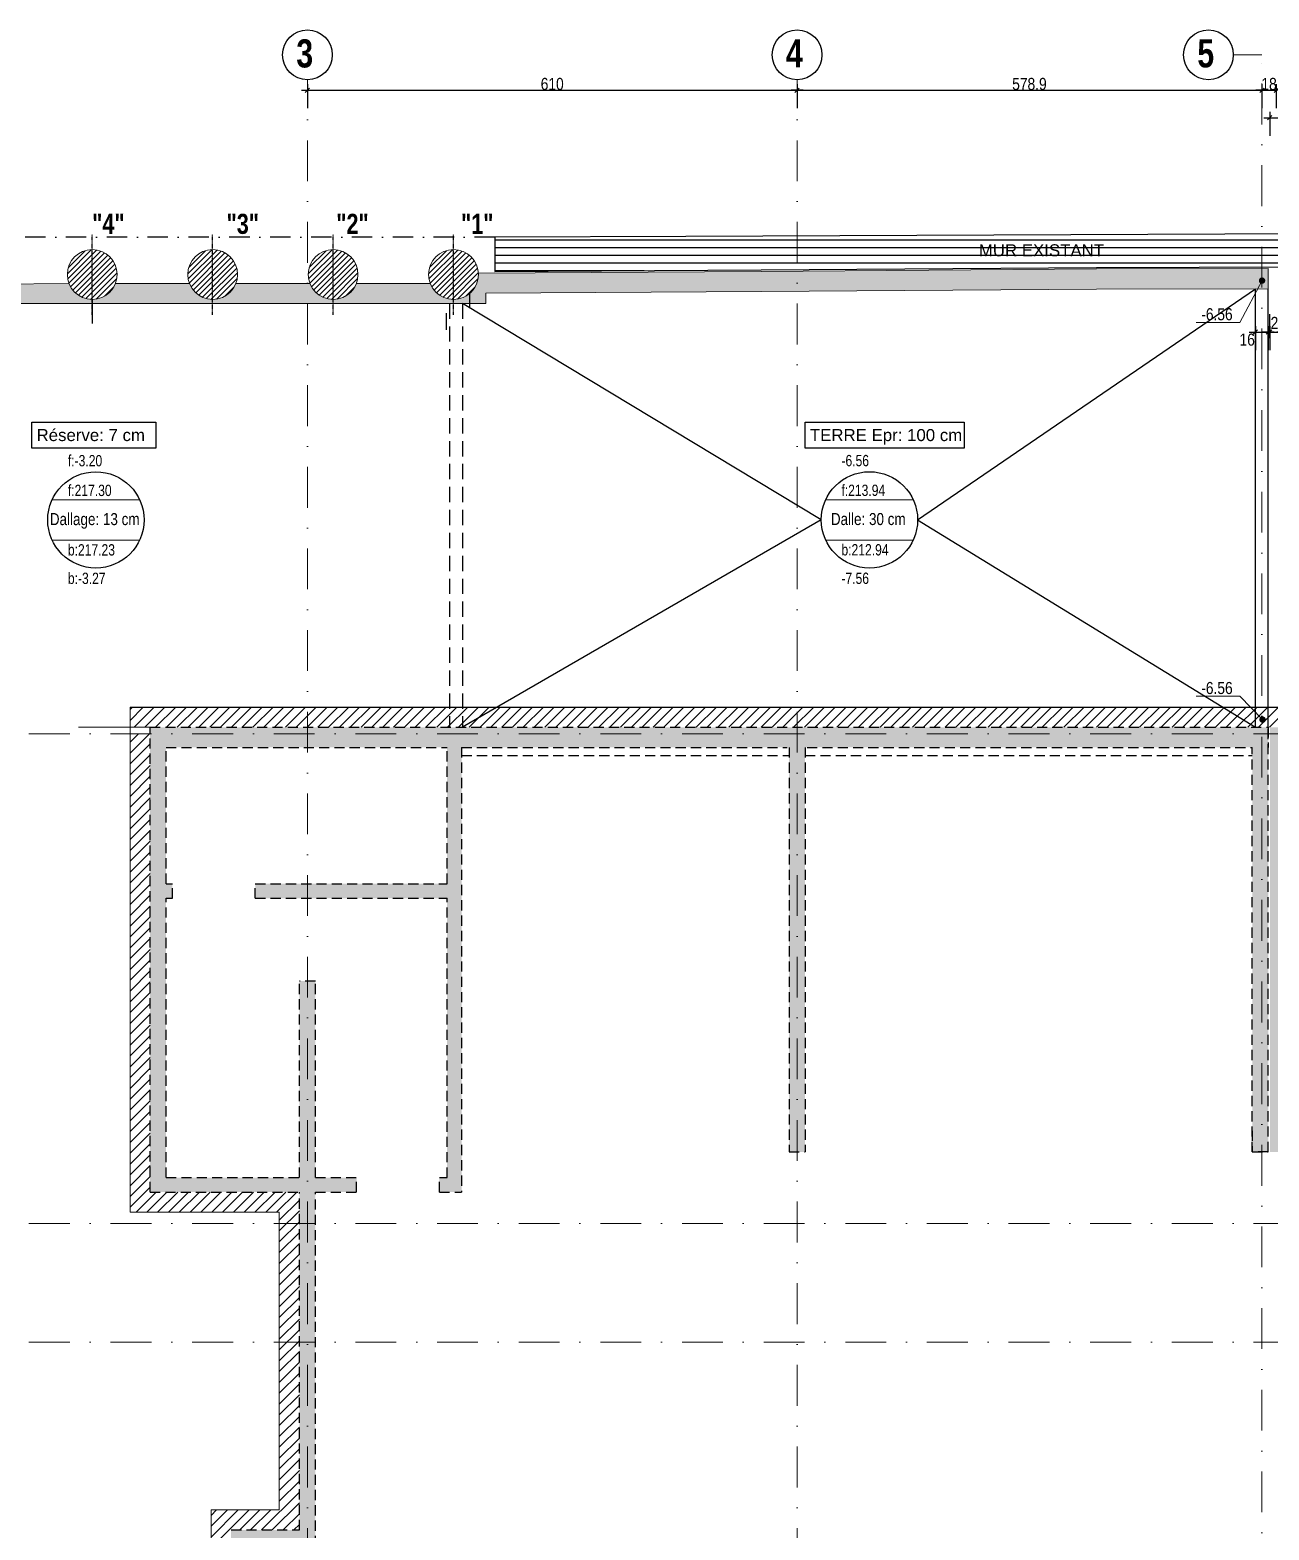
# Model space of a CAD drawing. Header units: centimetres. Extents: x -14085 to 643619, y -47998 to 35592.
# Drawn here: x 28730 to 30273, y 3909 to 5778 of the extents above; entities that cross this region are included whole.
import ezdxf
from ezdxf.enums import TextEntityAlignment as Align

# ---------------------------------------------------------------- set-up
doc = ezdxf.new("R2010")
doc.units = ezdxf.units.CM
doc.header["$PDMODE"] = 1
doc.header["$PDSIZE"] = -2
doc.linetypes.add('CACHEX2', pattern=[19.05, 12.7, -6.35])
doc.linetypes.add('TIRETPTX2', pattern=[50.8, 25.4, -12.7, 0, -12.7])
for name, color, linetype in [('01_cote_gen', 4, 'Continuous'), ('01_linteaux', 2, 'Continuous'), ('01_murs_sup', 2, 'CACHEX2'), ('01_poch_murs', 253, 'Continuous'), ('01_texte', 230, 'Continuous'), ('AA_COTES', 2, 'Continuous')]:
    doc.layers.add(name, color=color, linetype=linetype)
for name, color, linetype, lineweight in [('01_murs_coup', 5, 'Continuous', 60), ('01_PIEUX', 5, 'Continuous', 60), ('01_tram_axes', 2, 'TIRETPTX2', 9)]:
    doc.layers.add(name, color=color, linetype=linetype, lineweight=lineweight)
doc.styles.add('Arial Narrow', font='ARIALN.TTF')
doc.styles.add('Eurostile', font='')
doc.styles.add('impact', font='impact.ttf')
doc.styles.add('MATTE_TXT', font='arial.ttf')
doc.styles.add('STYLE2', font='ARIALN.TTF')
doc.styles.get('Eurostile').set_extended_font_data('Eurostile')
doc.dimstyles.new('JB50', dxfattribs={"dimscale": 0.1, "dimtxt": 150, "dimasz": 15, "dimexe": 0.1, "dimexo": 0.1, "dimgap": 0.09, "dimtad": 1, "dimdec": 1, "dimdsep": 46, "dimtxsty": 'STYLE2', "dimblk1": 'BOND_G', "dimblk2": 'BOND_D', "dimsah": 1, "dimcen": 1.5, "dimdle": 0.01, "dimse1": 1, "dimse2": 1, "dimclrd": 4, "dimclre": 2, "dimclrt": 6, "dimazin": 2, "dimtfac": 2.333333, "dimtdec": 1, "dimtix": 1, "dimtmove": 2, "dimatfit": 3, "dimldrblk": 'BOND_G', "dimfxl": 1, "dimtolj": 1, "dimtzin": 0, "dimarcsym": 0})
pattern_1 = [(135, (12346.688, -125.725), (-11.2253202, 9e-16), [7.9375, -7.9375])]
pattern_2 = [(180, (15071.318, 4640.123), (-2e-15, -9.525), [])]
pattern_3 = [(180, (15071.318, 4640.123), (-2e-15, -9.525), [])]

# ---------------------------------------------------------------- blocks, each defined once
blk = doc.blocks.new('BOND_G')
at = {"layer": 'AA_COTES', "color": 0}
for p, q in [((0, -5), (0, 15)), ((5, 0), (-5, 0)), ((1.8, 1.8), (-1.8, -1.8))]:
    blk.add_line(p, q, dxfattribs=at)
blk = doc.blocks.new('BOND_D')
at = {"layer": 'AA_COTES', "color": 0}
for p, q in [((5, 0), (-5, 0)), ((-1.8, -1.8), (1.8, 1.8)), ((0, 5), (0, -15))]:
    blk.add_line(p, q, dxfattribs=at)
blk = doc.blocks.new('*D1075')
at = {"layer": '01_cote_gen', "color": 4, "lineweight": -2, "transparency": 16777216}
blk.add_line((30265.9, 5703), (30280.9, 5703), dxfattribs=at)
at = {"layer": 'Defpoints', "color": 0, "lineweight": 0, "transparency": 16777216}
for p in [(30264.4, 5705.4), (30282.4, 5705.4), (30282.4, 5703)]:
    blk.add_point(p, dxfattribs=at)
at = {"layer": '01_cote_gen', "color": 4, "lineweight": -2, "transparency": 16777216, "xscale": 1.5, "yscale": 1.5, "zscale": 1.5, "rotation": 180}
blk.add_blockref('BOND_G', (30264.4, 5703), dxfattribs=at)
at = {"layer": '01_cote_gen', "color": 4, "lineweight": -2, "transparency": 16777216, "xscale": 1.5, "yscale": 1.5, "zscale": 1.5}
blk.add_blockref('BOND_D', (30282.4, 5703), dxfattribs=at)
at = {"layer": '01_cote_gen', "color": 6, "transparency": 16777216, "insert": (30273.4, 5710.7), "char_height": 15, "attachment_point": 5, "style": 'STYLE2'}
blk.add_mtext('\\A1;18', dxfattribs=at)
blk = doc.blocks.new('*D1077')
at = {"layer": '01_cote_gen', "color": 4, "lineweight": -2, "transparency": 16777216}
blk.add_line((29686.9, 5703), (30262.9, 5703), dxfattribs=at)
at = {"layer": 'Defpoints', "color": 0, "lineweight": 0, "transparency": 16777216}
for p in [(30264.4, 5703), (29685.4, 5664.8), (30264.4, 5616.9)]:
    blk.add_point(p, dxfattribs=at)
at = {"layer": '01_cote_gen', "color": 4, "lineweight": -2, "transparency": 16777216, "xscale": 1.5, "yscale": 1.5, "zscale": 1.5, "rotation": 180}
blk.add_blockref('BOND_G', (29685.4, 5703), dxfattribs=at)
at = {"layer": '01_cote_gen', "color": 4, "lineweight": -2, "transparency": 16777216, "xscale": 1.5, "yscale": 1.5, "zscale": 1.5}
blk.add_blockref('BOND_D', (30264.4, 5703), dxfattribs=at)
at = {"layer": '01_cote_gen', "color": 6, "transparency": 16777216, "insert": (29974.9, 5710.7), "char_height": 15, "attachment_point": 5, "style": 'STYLE2'}
blk.add_mtext('\\A1;578.9', dxfattribs=at)
blk = doc.blocks.new('*D1078')
at = {"layer": '01_cote_gen', "color": 4, "lineweight": -2, "transparency": 16777216}
blk.add_line((29076.9, 5703), (29683.9, 5703), dxfattribs=at)
at = {"layer": 'Defpoints', "color": 0, "lineweight": 0, "transparency": 16777216}
for p in [(29685.4, 5703), (29075.4, 5688.7), (29685.4, 5680.5)]:
    blk.add_point(p, dxfattribs=at)
at = {"layer": '01_cote_gen', "color": 4, "lineweight": -2, "transparency": 16777216, "xscale": 1.5, "yscale": 1.5, "zscale": 1.5, "rotation": 180}
blk.add_blockref('BOND_G', (29075.4, 5703), dxfattribs=at)
at = {"layer": '01_cote_gen', "color": 4, "lineweight": -2, "transparency": 16777216, "xscale": 1.5, "yscale": 1.5, "zscale": 1.5}
blk.add_blockref('BOND_D', (29685.4, 5703), dxfattribs=at)
at = {"layer": '01_cote_gen', "color": 6, "transparency": 16777216, "insert": (29380.4, 5710.7), "char_height": 15, "attachment_point": 5, "style": 'STYLE2'}
blk.add_mtext('\\A1;610', dxfattribs=at)
blk = doc.blocks.new('*D1097')
at = {"layer": '01_cote_gen', "color": 4, "lineweight": -2, "transparency": 16777216}
blk.add_line((30275.8, 5668.6), (33873.5, 5668.6), dxfattribs=at)
at = {"layer": 'Defpoints', "color": 0, "lineweight": 0, "transparency": 16777216}
for p in [(33875, 5668.6), (30274.3, 5480.7), (33875, 5479.6)]:
    blk.add_point(p, dxfattribs=at)
at = {"layer": '01_cote_gen', "color": 4, "lineweight": -2, "transparency": 16777216, "xscale": 1.5, "yscale": 1.5, "zscale": 1.5, "rotation": 180}
blk.add_blockref('BOND_G', (30274.3, 5668.6), dxfattribs=at)
at = {"layer": '01_cote_gen', "color": 4, "lineweight": -2, "transparency": 16777216, "xscale": 1.5, "yscale": 1.5, "zscale": 1.5}
blk.add_blockref('BOND_D', (33875, 5668.6), dxfattribs=at)
at = {"layer": '01_cote_gen', "color": 6, "lineweight": 0, "transparency": 16777216, "insert": (32074.6, 5676.3), "char_height": 15, "attachment_point": 5, "style": 'STYLE2'}
blk.add_mtext('\\A1;3600.7', dxfattribs=at)
blk = doc.blocks.new('*D1100')
at = {"layer": '01_cote_gen', "color": 4, "lineweight": -2, "transparency": 16777216}
blk.add_line((30257.8, 5401.7), (30270.8, 5401.7), dxfattribs=at)
at = {"layer": 'Defpoints', "color": 0, "lineweight": 0, "transparency": 16777216}
for p in [(30256.3, 5405.1), (30272.3, 5405.1), (30272.3, 5401.7)]:
    blk.add_point(p, dxfattribs=at)
at = {"layer": '01_cote_gen', "color": 4, "lineweight": -2, "transparency": 16777216, "xscale": 1.5, "yscale": 1.5, "zscale": 1.5, "rotation": 180}
blk.add_blockref('BOND_G', (30256.3, 5401.7), dxfattribs=at)
at = {"layer": '01_cote_gen', "color": 4, "lineweight": -2, "transparency": 16777216, "xscale": 1.5, "yscale": 1.5, "zscale": 1.5}
blk.add_blockref('BOND_D', (30272.3, 5401.7), dxfattribs=at)
at = {"layer": '01_cote_gen', "color": 6, "lineweight": 0, "transparency": 16777216, "insert": (30246.1, 5392.2), "char_height": 15, "attachment_point": 5, "style": 'STYLE2'}
blk.add_mtext('\\A1;16', dxfattribs=at)
blk = doc.blocks.new('*D1101')
at = {"layer": '01_cote_gen', "color": 4, "lineweight": -2, "transparency": 16777216}
blk.add_line((30275.8, 5401.7), (30288.9, 5401.7), dxfattribs=at)
at = {"layer": 'Defpoints', "color": 0, "lineweight": 0, "transparency": 16777216}
for p in [(30290.4, 5401.7), (30274.3, 5396.8), (30290.4, 5396.8)]:
    blk.add_point(p, dxfattribs=at)
at = {"layer": '01_cote_gen', "color": 4, "lineweight": -2, "transparency": 16777216, "xscale": 1.5, "yscale": 1.5, "zscale": 1.5, "rotation": 180}
blk.add_blockref('BOND_G', (30274.3, 5401.7), dxfattribs=at)
at = {"layer": '01_cote_gen', "color": 4, "lineweight": -2, "transparency": 16777216, "xscale": 1.5, "yscale": 1.5, "zscale": 1.5}
blk.add_blockref('BOND_D', (30290.4, 5401.7), dxfattribs=at)
at = {"layer": '01_cote_gen', "color": 6, "lineweight": 0, "transparency": 16777216, "insert": (30301.1, 5391.8), "char_height": 15, "attachment_point": 5, "style": 'STYLE2'}
blk.add_mtext('\\A1;16', dxfattribs=at)
blk = doc.blocks.new('*D1102')
at = {"layer": '01_cote_gen', "color": 4, "lineweight": -2, "transparency": 16777216}
for p, q in [((30270.8, 5401.7), (30269.3, 5401.7)), ((30272.3, 5401.7), (30274.3, 5401.7)), ((30275.8, 5401.7), (30277.3, 5401.7))]:
    blk.add_line(p, q, dxfattribs=at)
at = {"layer": 'Defpoints', "color": 0, "lineweight": 0, "transparency": 16777216}
for p in [(30272.3, 5405.4), (30274.3, 5405.4), (30274.3, 5401.7)]:
    blk.add_point(p, dxfattribs=at)
at = {"layer": '01_cote_gen', "color": 4, "lineweight": -2, "transparency": 16777216, "xscale": 1.5, "yscale": 1.5, "zscale": 1.5}
blk.add_blockref('BOND_G', (30272.3, 5401.7), dxfattribs=at)
at = {"layer": '01_cote_gen', "color": 4, "lineweight": -2, "transparency": 16777216, "xscale": 1.5, "yscale": 1.5, "zscale": 1.5, "rotation": 180}
blk.add_blockref('BOND_D', (30274.3, 5401.7), dxfattribs=at)
at = {"layer": '01_cote_gen', "color": 6, "lineweight": 0, "transparency": 16777216, "insert": (30280.1, 5413.1), "char_height": 15, "attachment_point": 5, "style": 'STYLE2'}
blk.add_mtext('\\A1;2', dxfattribs=at)
blk = doc.blocks.new('*D1680')
at = {"layer": '01_cote_gen', "color": 4, "lineweight": -2, "transparency": 16777216}
blk.add_line((-22.5, 3720.9), (-22.5, 4438.9), dxfattribs=at)
at = {"layer": 'Defpoints', "color": 0, "lineweight": 0, "transparency": 16777216}
for p in [(-22.5, 4440.4), (0, 4440.4), (52858.6, 3719.4)]:
    blk.add_point(p, dxfattribs=at)
at = {"layer": '01_cote_gen', "color": 4, "lineweight": -2, "transparency": 16777216, "xscale": 1.5, "yscale": 1.5, "zscale": 1.5}
for name, p, rotation in [('BOND_D', (-22.5, 4440.4), 90), ('BOND_G', (-22.5, 3719.4), 270)]:
    blk.add_blockref(name, p, dxfattribs=dict(at, rotation=rotation))
at = {"layer": '01_cote_gen', "color": 6, "lineweight": 0, "transparency": 16777216, "insert": (-30, 4079.9), "char_height": 15, "attachment_point": 5, "rotation": 90, "style": 'STYLE2'}
blk.add_mtext('\\A1;721', dxfattribs=at)

msp = doc.modelspace()

# ---------------------------------------------------------------- hatches: boundary and pattern name
at = {"layer": '01_murs_sup'}
h = msp.add_hatch(dxfattribs=at)
h.set_pattern_fill('DASH', color=256, scale=2.5, angle=135)
h.set_pattern_definition(pattern_1)
h.paths.add_polyline_path([(29267.45, 4884.39), (29675.45, 4884.39), (29675.45, 4380.39), (29695.45, 4380.39), (29695.45, 4884.39), (30097.44, 4884.39), (30097.44, 4909.39), (28879.45, 4909.39), (28879.45, 4330.43), (29065.46, 4330.43), (29065.45, 4127.59), (29085.45, 4127.59), (29085.46, 4330.43), (29136.68, 4330.43), (29136.68, 4348.43), (29085.46, 4348.43), (29085.46, 4593.19), (29065.46, 4593.19), (29065.46, 4348.43), (28899.45, 4348.43), (28899.45, 4696.39), (28907.32, 4696.39), (28907.32, 4714.39), (28899.45, 4714.39), (28899.45, 4884.39), (29249.45, 4884.39), (29249.45, 4714.39), (29010.52, 4714.39), (29010.52, 4696.39), (29249.45, 4696.39), (29249.45, 4348.43), (29239.88, 4348.43), (29239.88, 4330.43), (29267.45, 4330.43)])
h = msp.add_hatch(dxfattribs=at)
h.set_pattern_fill('DASH', color=256, scale=2.5, angle=135)
h.set_pattern_definition(pattern_1)
h.paths.add_polyline_path([(30272.37, 4909.39), (30097.44, 4909.39), (30097.44, 4884.39), (30252.37, 4884.39), (30252.37, 4380.39), (30272.37, 4380.39)])
h.paths.add_polyline_path([(32510.97, 4909.39), (30274.37, 4909.39), (30274.37, 4380.39), (30294.37, 4380.39), (30294.37, 4884.39), (30851.24, 4884.39), (30851.24, 4874.39), (30871.24, 4874.39), (30871.24, 4884.39), (31130.97, 4884.39), (31130.97, 4874.39), (31150.97, 4874.39), (31150.97, 4884.39), (31676.97, 4884.39), (31676.97, 4874.39), (31696.97, 4874.39), (31696.97, 4884.39), (32210.97, 4884.39), (32210.97, 4874.39), (32230.97, 4874.39), (32230.97, 4884.39), (32490.97, 4884.39), (32490.97, 4380.39), (32510.97, 4380.39)])
h.paths.add_polyline_path([(30871.24, 4874.39), (30851.24, 4874.39), (30851.24, 4380.39), (30871.24, 4380.39)], flags=17)
h = msp.add_hatch(dxfattribs=at)
h.set_pattern_fill('DASH', color=256, scale=2.5, angle=135)
h.set_pattern_definition(pattern_1)
h.paths.add_polyline_path([(29976.01, 3276.39), (29697.95, 3276.39), (29697.95, 3779.39), (29672.95, 3779.39), (29672.95, 3276.39), (29085.45, 3276.39), (29085.45, 3779.41), (29080.45, 3779.41), (29065.45, 3779.41), (29065.45, 3276.43), (29000.45, 3276.43), (29000.45, 3889.41), (29085.45, 3889.41), (29085.45, 4127.59), (29065.45, 4127.59), (29065.45, 3909.41), (28980.45, 3909.41), (28980.45, 3121.39), (29085.45, 3121.39), (29085.45, 3251.39), (29976.01, 3251.39)])
h.paths.add_polyline_path([(29065.45, 3251.39), (29065.45, 3141.39), (29000.45, 3141.39), (29000.45, 3251.39)], flags=16)
edge = h.paths.add_edge_path(flags=0)
edge.add_arc((29034.51, 3196.39), 3.91, 0, 360)
h.paths.add_polyline_path([(30272.37, 3286.39), (30252.37, 3286.39), (30252.37, 3276.39), (29976.01, 3276.39), (29976.01, 3251.39), (30272.37, 3251.39)])
h.paths.add_polyline_path([(30272.37, 3779.39), (30252.37, 3779.39), (30252.37, 3286.39), (30272.37, 3286.39)])
h.paths.add_polyline_path([(32515.97, 3759.34), (32515.97, 3779.34), (32490.97, 3779.34), (32490.97, 3774.37), (32490.97, 3276.39), (32230.97, 3276.39), (32230.97, 3286.39), (32210.97, 3286.39), (32210.97, 3276.39), (31696.97, 3276.39), (31696.97, 3286.39), (31676.97, 3286.39), (31676.97, 3276.39), (31416.97, 3276.39), (31416.97, 3829.39), (31392.61, 3829.39), (31392.61, 3809.39), (31396.97, 3809.39), (31396.97, 3276.39), (31138.97, 3276.39), (31138.97, 3809.39), (31289.41, 3809.39), (31289.41, 3829.39), (31120.97, 3829.39), (31120.97, 3276.39), (30871.24, 3276.39), (30871.24, 3286.39), (30851.24, 3286.39), (30851.24, 3276.39), (30294.37, 3276.39), (30294.37, 3286.39), (30274.37, 3286.39), (30274.37, 3251.39), (31033.97, 3251.39), (31033.97, 3117.45), (31138.97, 3117.45), (31138.97, 3251.39), (31783.48, 3251.39), (31783.48, 3181.39), (31863.48, 3181.39), (31863.48, 3251.39), (32490.97, 3251.39), (32490.97, 2324.49), (33874.97, 2324.49), (33874.97, 2349.49), (32515.97, 2349.49), (32515.97, 2599.88), (33107.18, 2599.88), (33107.18, 2452.4), (33649.93, 2452.4), (33649.93, 2450.19), (33669.93, 2450.19), (33669.93, 2584.29), (33649.93, 2584.29), (33649.93, 2472.4), (33125.18, 2472.4), (33125.18, 2927.19), (33340.96, 2927.19), (33340.96, 2947.19), (33125.18, 2947.19), (33125.18, 3337.6), (33107.18, 3337.6), (33107.18, 2619.88), (32515.97, 2619.88)])
h.paths.add_polyline_path([(31053.97, 3251.39), (31118.97, 3251.39), (31118.97, 3137.45), (31053.97, 3137.45)], flags=16)
edge = h.paths.add_edge_path(flags=0)
edge.add_arc((31086.47, 3192.45), 3.91, 0, 360)
h.paths.add_polyline_path([(31803.48, 3251.39), (31843.48, 3251.39), (31843.48, 3201.39), (31803.48, 3201.39)], flags=16)
h.paths.add_polyline_path([(30871.24, 3779.41), (30851.24, 3779.41), (30851.24, 3286.39), (30871.24, 3286.39)], flags=17)
h.paths.add_polyline_path([(30294.37, 3779.39), (30274.37, 3779.39), (30274.37, 3286.39), (30294.37, 3286.39)])
at = {"layer": '01_poch_murs'}
h = msp.add_hatch(dxfattribs=at)
h.set_pattern_fill('ANSI31', color=256, scale=3, angle=135)
h.set_pattern_definition(pattern_2)
h.paths.add_polyline_path([(29685.37, 5521.38), (29546.82, 5520.78), (29308.95, 5519.76), (29308.95, 5477.04), (29640.65, 5479.34), (29685.37, 5479.65)])
h = msp.add_hatch(dxfattribs=at)
h.set_pattern_fill('ANSI31', color=256, scale=3, angle=135)
h.set_pattern_definition(pattern_3)
h.paths.add_polyline_path([(29685.37, 5521.38), (29546.82, 5520.78), (29308.95, 5519.76), (29308.95, 5477.04), (29640.65, 5479.34), (29685.37, 5479.65)])
h = msp.add_hatch(dxfattribs=at)
h.set_pattern_fill('ANSI31', color=256, scale=3, angle=135)
h.set_pattern_definition(pattern_3)
h.paths.add_polyline_path([(29685.37, 5521.38), (29546.82, 5520.78), (29308.95, 5519.76), (29308.95, 5477.04), (29640.65, 5479.34), (29685.37, 5479.65)])
h = msp.add_hatch(dxfattribs=at)
h.set_pattern_fill('ANSI31', color=256, scale=3, angle=135)
h.set_pattern_definition([(180, (15071.318, 4640.123), (-2e-15, -9.525), [])])
h.paths.add_polyline_path([(30264.37, 5523.88), (29685.37, 5521.38), (29685.37, 5479.65), (30058.42, 5482.29), (30264.37, 5482.71)])
h.paths.add_polyline_path([(30282.37, 5523.96), (30264.37, 5523.88), (30264.37, 5482.71), (30282.37, 5482.74)])
h.paths.add_polyline_path([(30861.37, 5525.1), (30634.42, 5525.48), (30282.37, 5523.96), (30282.37, 5482.74), (30566.42, 5483.32), (30861.37, 5483.32)])
h.paths.add_polyline_path([(31140.97, 5524.62), (30861.37, 5525.1), (30861.37, 5483.32), (31140.97, 5483.32)])
h.paths.add_polyline_path([(31686.97, 5523.7), (31140.97, 5524.62), (31140.97, 5483.32), (31401.59, 5483.32), (31686.97, 5482.38)])
h.paths.add_polyline_path([(32220.97, 5522.79), (31686.97, 5523.7), (31686.97, 5482.38), (32220.97, 5480.63)])
h.paths.add_polyline_path([(32500.97, 5522.32), (32220.97, 5522.79), (32220.97, 5480.63), (32239.32, 5480.56), (32500.97, 5480.76)])
h.paths.add_polyline_path([(33116.27, 5521.28), (32500.97, 5522.32), (32500.97, 5480.76), (33116.27, 5481.21)])
h.paths.add_polyline_path([(33263.97, 5521.03), (33116.27, 5521.28), (33116.27, 5481.21), (33263.97, 5481.32)])
h.paths.add_polyline_path([(33866.97, 5521.46), (33478.03, 5520.67), (33263.97, 5521.03), (33263.97, 5481.32), (33315.62, 5481.36), (33866.97, 5481.55)])
h.paths.add_polyline_path([(34480.97, 5522.72), (33884.97, 5521.5), (33884.97, 5481.56), (34480.97, 5481.77)])
h.paths.add_polyline_path([(33884.97, 5521.5), (33866.97, 5521.46), (33866.97, 5481.55), (33884.97, 5481.56)])
h.paths.add_polyline_path([(34530.97, 5522.82), (34480.97, 5522.72), (34480.97, 5481.77), (34530.97, 5481.79)])
h.paths.add_polyline_path([(34904.97, 5523.44), (34833.92, 5523.44), (34530.97, 5522.82), (34530.97, 5481.79), (34904.97, 5481.92)])
h.paths.add_polyline_path([(35504.93, 5523.11), (35252.42, 5523.44), (34904.97, 5523.44), (34904.97, 5481.92), (35261.51, 5482.05), (35504.93, 5480.89)])
h.paths.add_polyline_path([(36014.93, 5522.44), (35504.93, 5523.11), (35504.93, 5480.89), (36014.93, 5478.46)])
h.paths.add_polyline_path([(36192.56, 5522.21), (36014.93, 5522.44), (36014.93, 5478.46), (36192.43, 5477.61)])
h.paths.add_polyline_path([(31929.23, 5491.92), (32092.99, 5491.92), (32092.99, 5515.18), (31929.23, 5515.18)], flags=24)
h.paths.add_polyline_path([(34640.44, 5491.92), (34804.2, 5491.92), (34804.2, 5515.18), (34640.44, 5515.18)], flags=24)
h = msp.add_hatch(dxfattribs=at)
h.set_pattern_fill('ANSI31', color=256, scale=3, angle=135)
h.set_pattern_definition(pattern_2)
h.paths.add_polyline_path([(30264.37, 5523.88), (29685.37, 5521.38), (29685.37, 5479.65), (30058.42, 5482.29), (30264.37, 5482.71)])
h.paths.add_polyline_path([(30282.37, 5523.96), (30264.37, 5523.88), (30264.37, 5482.71), (30282.37, 5482.74)])
h.paths.add_polyline_path([(30861.37, 5525.1), (30634.42, 5525.48), (30282.37, 5523.96), (30282.37, 5482.74), (30566.42, 5483.32), (30861.37, 5483.32)])
h.paths.add_polyline_path([(31140.97, 5524.62), (30861.37, 5525.1), (30861.37, 5483.32), (31140.97, 5483.32)])
h.paths.add_polyline_path([(31686.97, 5523.7), (31140.97, 5524.62), (31140.97, 5483.32), (31401.59, 5483.32), (31686.97, 5482.38)])
h.paths.add_polyline_path([(32220.97, 5522.79), (31686.97, 5523.7), (31686.97, 5482.38), (32220.97, 5480.63)])
h.paths.add_polyline_path([(32500.97, 5522.32), (32220.97, 5522.79), (32220.97, 5480.63), (32239.32, 5480.56), (32500.97, 5480.76)])
h.paths.add_polyline_path([(33116.27, 5521.28), (32500.97, 5522.32), (32500.97, 5480.76), (33116.27, 5481.21)])
h.paths.add_polyline_path([(33263.97, 5521.03), (33116.27, 5521.28), (33116.27, 5481.21), (33263.97, 5481.32)])
h.paths.add_polyline_path([(33866.97, 5521.46), (33478.03, 5520.67), (33263.97, 5521.03), (33263.97, 5481.32), (33315.62, 5481.36), (33866.97, 5481.55)])
h.paths.add_polyline_path([(34480.97, 5522.72), (33884.97, 5521.5), (33884.97, 5481.56), (34480.97, 5481.77)])
h.paths.add_polyline_path([(33884.97, 5521.5), (33866.97, 5521.46), (33866.97, 5481.55), (33884.97, 5481.56)])
h.paths.add_polyline_path([(34530.97, 5522.82), (34480.97, 5522.72), (34480.97, 5481.77), (34530.97, 5481.79)])
h.paths.add_polyline_path([(34904.97, 5523.44), (34833.92, 5523.44), (34530.97, 5522.82), (34530.97, 5481.79), (34904.97, 5481.92)])
h.paths.add_polyline_path([(35504.93, 5523.11), (35252.42, 5523.44), (34904.97, 5523.44), (34904.97, 5481.92), (35261.51, 5482.05), (35504.93, 5480.89)])
h.paths.add_polyline_path([(36014.93, 5522.44), (35504.93, 5523.11), (35504.93, 5480.89), (36014.93, 5478.46)])
h.paths.add_polyline_path([(36192.56, 5522.21), (36014.93, 5522.44), (36014.93, 5478.46), (36192.43, 5477.61)])
h.paths.add_polyline_path([(31929.23, 5491.92), (32092.99, 5491.92), (32092.99, 5515.18), (31929.23, 5515.18)], flags=24)
h.paths.add_polyline_path([(34640.44, 5491.92), (34804.2, 5491.92), (34804.2, 5515.18), (34640.44, 5515.18)], flags=24)
h = msp.add_hatch(dxfattribs=at)
h.set_pattern_fill('ANSI31', color=256, scale=1.5)
h.set_pattern_definition([(45, (10598.7224, 14176.6434), (-3.367596, 3.367596), [])])
h.paths.add_polyline_path([(28807.41, 5504.38, 0.4142136), (28776.41, 5473.38), (28807.41, 5473.38)])
h.paths.add_polyline_path([(28807.41, 5473.38), (28776.41, 5473.38, 0.4142136), (28807.41, 5442.38)])
h.paths.add_polyline_path([(28807.41, 5504.38), (28807.41, 5473.38), (28838.41, 5473.38, 0.4142136)])
h.paths.add_polyline_path([(28838.41, 5473.38), (28807.41, 5473.38), (28807.41, 5442.38, 0.4142136)])
h = msp.add_hatch(dxfattribs=at)
h.set_pattern_fill('ANSI31', color=256, scale=1.5)
h.set_pattern_definition([(45, (10748.7224, 14176.6434), (-3.367596, 3.367596), [])])
h.paths.add_polyline_path([(28957.41, 5504.38, 0.4142136), (28926.41, 5473.38), (28957.41, 5473.38)])
h.paths.add_polyline_path([(28957.41, 5473.38), (28926.41, 5473.38, 0.4142136), (28957.41, 5442.38)])
h.paths.add_polyline_path([(28957.41, 5504.38), (28957.41, 5473.38), (28988.41, 5473.38, 0.4142136)])
h.paths.add_polyline_path([(28988.41, 5473.38), (28957.41, 5473.38), (28957.41, 5442.38, 0.4142136)])
h = msp.add_hatch(dxfattribs=at)
h.set_pattern_fill('ANSI31', color=256, scale=1.5)
h.set_pattern_definition([(45, (10898.7224, 14176.6434), (-3.367596, 3.367596), [])])
h.paths.add_polyline_path([(29107.41, 5504.38, 0.4142136), (29076.41, 5473.38), (29107.41, 5473.38)])
h.paths.add_polyline_path([(29107.41, 5473.38), (29076.41, 5473.38, 0.4142136), (29107.41, 5442.38)])
h.paths.add_polyline_path([(29107.41, 5504.38), (29107.41, 5473.38), (29138.41, 5473.38, 0.4142136)])
h.paths.add_polyline_path([(29138.41, 5473.38), (29107.41, 5473.38), (29107.41, 5442.38, 0.4142136)])
h = msp.add_hatch(dxfattribs=at)
h.set_pattern_fill('ANSI31', color=256, scale=1.5)
h.set_pattern_definition([(45, (11048.7224, 14176.6434), (-3.367596, 3.367596), [])])
h.paths.add_polyline_path([(29257.41, 5504.38, 0.4142136), (29226.41, 5473.38), (29257.41, 5473.38)])
h.paths.add_polyline_path([(29257.41, 5473.38), (29226.41, 5473.38, 0.4142136), (29257.41, 5442.38)])
h.paths.add_polyline_path([(29257.41, 5504.38), (29257.41, 5473.38), (29288.41, 5473.38, 0.4142136)])
h.paths.add_polyline_path([(29288.41, 5473.38), (29257.41, 5473.38), (29257.41, 5442.38, 0.4142136)])
h = msp.add_hatch(color=256, dxfattribs=at)
h.dxf.hatch_style = 1
h.paths.add_polyline_path([(30272.26, 5480.72), (30058.43, 5480.29), (29640.66, 5477.34), (29288.38, 5474.89, -0.0122371), (29288.41, 5473.38, -0.5031234), (29248.44, 5443.7), (29248.44, 5437.38), (29297.56, 5437.38), (29297.56, 5449.96), (29640.84, 5452.34), (30058.54, 5455.29), (30272.31, 5455.72)])
h = msp.add_hatch(color=256, dxfattribs=at)
h.dxf.hatch_style = 1
h.paths.add_polyline_path([(30272.26, 5480.72), (30058.43, 5480.29), (29640.66, 5477.34), (29288.38, 5474.89, -0.0122371), (29288.41, 5473.38, -0.5031234), (29248.44, 5443.7), (29248.44, 5437.38), (29297.56, 5437.38), (29297.56, 5449.96), (29640.84, 5452.34), (30058.54, 5455.29), (30272.31, 5455.72)])
h = msp.add_hatch(color=256, dxfattribs=at)
h.dxf.hatch_style = 1
h.paths.add_polyline_path([(30272.26, 5480.72), (30058.43, 5480.29), (29640.66, 5477.34), (29288.38, 5474.89, -0.0122371), (29288.41, 5473.38, -0.5031234), (29248.44, 5443.7), (29248.44, 5437.38), (29297.56, 5437.38), (29297.56, 5449.96), (29640.84, 5452.34), (30058.54, 5455.29), (30272.31, 5455.72)])
at = {"layer": '01_poch_murs', "ltscale": 3}
h = msp.add_hatch(color=256, dxfattribs=at)
h.dxf.hatch_style = 1
h.paths.add_polyline_path([(28778.53, 5462.11), (28686.6, 5461.26, -0.6667086), (28629.42, 5458.82, 0.0189179), (28539.12, 5447.69, -0.2058076), (28525.37, 5427.43), (28525.37, 5420, -0.0349764), (28689.02, 5437.38), (28877.7, 5437.38), (28877.7, 5462.38), (28836.4, 5462.38, -0.686668)])
h = msp.add_hatch(color=256, dxfattribs=at)
h.dxf.hatch_style = 1
h.paths.add_polyline_path([(29078.43, 5462.38), (28986.4, 5462.38, -0.6900656), (28928.43, 5462.38), (28877.7, 5462.38), (28877.7, 5437.38), (29248.44, 5437.38), (29248.44, 5443.7, -0.232635), (29228.43, 5462.38), (29136.4, 5462.38, -0.6900656)])
at = {"layer": '01_poch_murs'}
h = msp.add_hatch(dxfattribs=at)
h.set_pattern_fill('ANSI31', color=256, scale=3)
h.set_pattern_definition([(45, (15071.318, 5790.52), (-6.735192, 6.735192), [])])
h.paths.add_polyline_path([(31140.97, 4934.39), (28854.45, 4934.39), (28854.45, 4909.39), (31140.97, 4909.39)])
h.paths.add_polyline_path([(31192.04, 4934.39), (31140.97, 4934.39), (31140.97, 4909.39), (31197.43, 4909.39)])
h.paths.add_polyline_path([(31292.04, 4934.39), (31192.04, 4934.39), (31197.43, 4909.39), (31297.43, 4909.39)])
h.paths.add_polyline_path([(31392.04, 4934.39), (31292.04, 4934.39), (31297.43, 4909.39), (31397.43, 4909.39)])
h.paths.add_polyline_path([(31492.04, 4934.39), (31392.04, 4934.39), (31397.43, 4909.39), (31497.43, 4909.39)])
h.paths.add_polyline_path([(31592.04, 4934.39), (31492.04, 4934.39), (31497.43, 4909.39), (31597.43, 4909.39)])
h.paths.add_polyline_path([(31686.97, 4934.39), (31592.04, 4934.39), (31597.43, 4909.39), (31686.97, 4909.39)])
h.paths.add_polyline_path([(31692.04, 4934.39), (31686.97, 4934.39), (31686.97, 4909.39), (31697.43, 4909.39)])
h.paths.add_polyline_path([(31792.04, 4934.39), (31692.04, 4934.39), (31697.43, 4909.39), (31797.43, 4909.39)])
h.paths.add_polyline_path([(31892.04, 4934.39), (31792.04, 4934.39), (31797.43, 4909.39), (31897.43, 4909.39)])
h.paths.add_polyline_path([(31992.04, 4934.39), (31892.04, 4934.39), (31897.43, 4909.39), (31997.43, 4909.39)])
h.paths.add_polyline_path([(32092.04, 4934.39), (31992.04, 4934.39), (31997.43, 4909.39), (32097.43, 4909.39)])
h.paths.add_polyline_path([(32192.04, 4934.39), (32092.04, 4934.39), (32097.43, 4909.39), (32197.43, 4909.39)])
h.paths.add_polyline_path([(32220.97, 4934.39), (32192.04, 4934.39), (32197.43, 4909.39), (32220.97, 4909.39)])
h.paths.add_polyline_path([(32292.04, 4934.39), (32220.97, 4934.39), (32220.97, 4909.39), (32297.43, 4909.39)])
h.paths.add_polyline_path([(32392.04, 4934.39), (32292.04, 4934.39), (32297.43, 4909.39), (32397.43, 4909.39)])
h.paths.add_polyline_path([(32492.04, 4934.39), (32392.04, 4934.39), (32397.43, 4909.39), (32497.31, 4909.39), (32497.31, 4909.97)])
h.paths.add_polyline_path([(32497.31, 4934.39), (32492.04, 4934.39), (32497.31, 4909.97)], flags=17)
h.paths.add_polyline_path([(32516.75, 4934.39), (32500.97, 4934.39), (32500.97, 4914.09)])
h.paths.add_polyline_path([(33099.18, 4934.39), (32516.75, 4934.39), (32500.97, 4914.09), (32500.97, 4909.39), (32510.97, 4909.39), (33105.28, 4909.39), (33116.27, 4909.39), (33116.27, 4912.01)])
h.paths.add_polyline_path([(33116.27, 4934.39), (33099.18, 4934.39), (33116.27, 4912.01)], flags=17)
h.paths.add_polyline_path([(33178.19, 4934.39), (33118.27, 4934.39), (33118.27, 4909.39), (33183.59, 4909.39)])
h.paths.add_polyline_path([(33263.97, 4934.39), (33178.19, 4934.39), (33183.59, 4909.39), (33263.97, 4909.39)])
h.paths.add_polyline_path([(33290.88, 4934.39), (33263.97, 4934.39), (33263.97, 4909.39), (33296.27, 4909.39)])
h.paths.add_polyline_path([(33390.88, 4934.39), (33290.88, 4934.39), (33296.27, 4909.39), (33396.27, 4909.39)])
h.paths.add_polyline_path([(33490.88, 4934.39), (33390.88, 4934.39), (33396.27, 4909.39), (33496.27, 4909.39)])
h.paths.add_polyline_path([(33590.88, 4934.39), (33490.88, 4934.39), (33496.27, 4909.39), (33596.27, 4909.39)])
h.paths.add_polyline_path([(33690.88, 4934.39), (33590.88, 4934.39), (33596.27, 4909.39), (33696.27, 4909.39)])
h.paths.add_polyline_path([(33790.88, 4934.39), (33690.88, 4934.39), (33696.27, 4909.39), (33796.27, 4909.39)])
h.paths.add_polyline_path([(33866.97, 4934.39), (33790.88, 4934.39), (33796.27, 4909.39), (33866.97, 4909.39)])
h.paths.add_polyline_path([(33890.88, 4934.39), (33884.97, 4934.39), (33884.97, 4909.39), (33896.27, 4909.39)])
h.paths.add_polyline_path([(33990.88, 4934.39), (33890.88, 4934.39), (33896.27, 4909.39), (33996.27, 4909.39)])
h.paths.add_polyline_path([(33884.97, 4934.39), (33866.97, 4934.39), (33866.97, 4909.39), (33874.97, 4909.39), (33874.97, 4901.39), (33876.97, 4901.39), (33876.97, 4909.39), (33884.97, 4909.39)])
h.paths.add_polyline_path([(34090.88, 4934.39), (33990.88, 4934.39), (33996.27, 4909.39), (34096.27, 4909.39)])
h.paths.add_polyline_path([(34190.88, 4934.39), (34090.88, 4934.39), (34096.27, 4909.39), (34196.27, 4909.39)])
h.paths.add_polyline_path([(34290.88, 4934.39), (34190.88, 4934.39), (34196.27, 4909.39), (34296.27, 4909.39)])
h.paths.add_polyline_path([(34390.88, 4934.39), (34290.88, 4934.39), (34296.27, 4909.39), (34396.27, 4909.39)])
h.paths.add_polyline_path([(34480.97, 4934.39), (34390.88, 4934.39), (34396.27, 4909.39), (34480.97, 4909.39)])
h.paths.add_polyline_path([(34490.88, 4934.39), (34480.97, 4934.39), (34480.97, 4909.39), (34496.27, 4909.39)])
h.paths.add_polyline_path([(34590.88, 4934.39), (34490.88, 4934.39), (34496.27, 4909.39), (34596.27, 4909.39)])
h.paths.add_polyline_path([(34690.88, 4934.39), (34590.88, 4934.39), (34596.27, 4909.39), (34696.27, 4909.39)])
h.paths.add_polyline_path([(34714.97, 4934.39), (34690.88, 4934.39), (34696.27, 4909.39), (34714.97, 4909.39)])
at = {"layer": '01_poch_murs', "lineweight": 0}
h = msp.add_hatch(dxfattribs=at)
h.set_pattern_fill('ANSI31', color=256, scale=3)
h.paths.add_polyline_path([(28879.45, 4901.39), (28854.45, 4901.39), (28854.45, 4305.43), (29040.46, 4305.43), (29040.45, 4291.39), (29065.45, 4291.39), (29065.46, 4330.43), (28879.45, 4330.43)])
h.paths.add_polyline_path([(29065.45, 4291.39), (29040.45, 4291.39), (29040.45, 4143.39), (29065.45, 4143.39)])
h.paths.add_polyline_path([(29065.45, 4143.39), (29040.45, 4143.39), (29040.45, 3934.41), (28955.45, 3934.41), (28955.45, 3533.39), (28980.45, 3533.39), (28980.45, 3909.41), (29065.45, 3909.41)])
h.paths.add_polyline_path([(28980.45, 3533.39), (28955.45, 3533.39), (28955.45, 3261.39), (28980.45, 3261.39)])
h.paths.add_polyline_path([(28980.45, 3261.39), (28955.45, 3261.39), (28955.45, 3121.39), (28980.45, 3121.39)])

# ---------------------------------------------------------------- linework, layer by layer
at = {"layer": '01_cote_gen'}
msp.add_line((29277.56, 5449.82), (29277.56, 5431.49), dxfattribs=at)
at = {"layer": '01_linteaux', "color": 5, "linetype": 'TIRETPTX2'}
msp.add_line((29308.95, 5519.76), (28633.53, 5519.76), dxfattribs=at)
at = {"layer": '01_linteaux', "linetype": 'TIRETPTX2', "ltscale": 0.01}
for p, q in [((28807.41, 5423.38), (28807.41, 5523.38)), ((28957.41, 5423.38), (28957.41, 5523.38)), ((29107.41, 5423.38), (29107.41, 5523.38)), ((29257.41, 5423.38), (29257.41, 5523.38)), ((29257.41, 5423.38), (29257.41, 5523.38))]:
    msp.add_line(p, q, dxfattribs=at)
at = {"layer": '01_linteaux'}
for p, q in [((29546.82, 5520.78), (29308.95, 5519.76)), ((29546.82, 5520.78), (29308.95, 5519.76)), ((29546.82, 5520.78), (29308.95, 5519.76)), ((29308.95, 5519.76), (29308.95, 5477.04)), ((30634.42, 5525.48), (29546.82, 5520.78)), ((30634.42, 5525.48), (29546.82, 5520.78)), ((30634.42, 5525.48), (29546.82, 5520.78)), ((29308.95, 5477.04), (29640.65, 5479.34)), ((29308.95, 5477.04), (29640.65, 5479.34)), ((29308.95, 5477.04), (29640.65, 5479.34)), ((29640.65, 5479.34), (30058.42, 5482.29)), ((30058.42, 5482.29), (30566.42, 5483.32)), ((28807.41, 5442.38), (28807.41, 5412.38)), ((30256.27, 5455.69), (30256.27, 4909.39)), ((30272.31, 4909.38), (30272.31, 5455.72)), ((29248.44, 5425.39), (29248.44, 5404.61)), ((28854.45, 4934.39), (34714.97, 4934.39))]:
    msp.add_line(p, q, dxfattribs=at)
at = {"layer": '01_linteaux', "linetype": 'CACHEX2', "ltscale": 1.5}
for p, q in [((29252.45, 5437.38), (29252.45, 4909.39)), ((29252.45, 5437.38), (29252.45, 4909.39)), ((29252.45, 5437.38), (29252.45, 4909.39)), ((29268.45, 5437.38), (29268.45, 4909.39)), ((29268.45, 5437.38), (29268.45, 4909.39)), ((29268.45, 5437.38), (29268.45, 4909.39))]:
    msp.add_line(p, q, dxfattribs=at)
at = {"layer": '01_linteaux', "lineweight": 0}
for p, q in [((28854.45, 4305.43), (28854.45, 4934.39)), ((28854.45, 4305.43), (29040.46, 4305.43)), ((29040.45, 3934.41), (29040.46, 4305.43)), ((28955.45, 3934.41), (29040.45, 3934.41)), ((28955.45, 3934.41), (28955.45, 3121.39))]:
    msp.add_line(p, q, dxfattribs=at)
at = {"layer": '01_murs_coup', "linetype": 'Continuous', "lineweight": 5}
for p, q in [((28686.6, 5461.26), (28778.53, 5462.11)), ((28836.4, 5462.38), (28928.43, 5462.38)), ((28986.4, 5462.38), (29078.43, 5462.38)), ((29136.4, 5462.38), (29228.43, 5462.38)), ((28689.02, 5437.38), (29248.51, 5437.38)), ((28757.44, 5192.73), (28866.46, 5192.73)), ((29721.09, 5192.82), (29830.1, 5192.82)), ((29721.09, 5192.82), (29830.1, 5192.82)), ((29721.09, 5192.82), (29830.1, 5192.82)), ((28757.44, 5142.58), (28866.46, 5142.58)), ((29721.09, 5142.67), (29830.1, 5142.67)), ((29721.09, 5142.67), (29830.1, 5142.67)), ((29721.09, 5142.67), (29830.1, 5142.67))]:
    msp.add_line(p, q, dxfattribs=at)
at = {"layer": '01_murs_sup'}
for p, q in [((28879.45, 4909.39), (30272.37, 4909.39)), ((28879.45, 4330.43), (28879.45, 4909.39)), ((28879.45, 4330.43), (28879.45, 4909.39)), ((30272.37, 4380.39), (30272.37, 4909.39)), ((30272.37, 4380.39), (30272.37, 4909.39)), ((30272.37, 4909.39), (30272.37, 4884.01)), ((28899.45, 4884.39), (29249.45, 4884.39)), ((28899.45, 4884.39), (29249.45, 4884.39)), ((28899.45, 4714.39), (28899.45, 4884.39)), ((29249.45, 4714.39), (29249.45, 4884.39)), ((29267.45, 4884.39), (29672.95, 4884.39)), ((29267.45, 4884.39), (29267.45, 4330.43)), ((29675.45, 4884.39), (29675.45, 4380.39)), ((29695.45, 4884.39), (29695.45, 4380.39)), ((29697.95, 4884.39), (30252.37, 4884.39)), ((30252.37, 4380.39), (30252.37, 4884.39)), ((29267.45, 4874.39), (29675.45, 4874.39)), ((29695.45, 4874.39), (30252.37, 4874.39)), ((28899.45, 4714.39), (28907.32, 4714.39)), ((28899.45, 4714.39), (28907.32, 4714.39)), ((28907.32, 4696.39), (28907.32, 4714.39)), ((29010.52, 4714.39), (29249.45, 4714.39)), ((29010.52, 4714.39), (29249.45, 4714.39)), ((29010.52, 4696.39), (29010.52, 4714.39)), ((28899.45, 4348.43), (28899.45, 4696.39)), ((28899.45, 4696.39), (28907.32, 4696.39)), ((28899.45, 4696.39), (28907.32, 4696.39)), ((29010.52, 4696.39), (29249.45, 4696.39)), ((29249.45, 4348.43), (29249.45, 4696.39)), ((29249.45, 4348.43), (29249.45, 4696.39)), ((29065.46, 4348.43), (29065.46, 4593.19)), ((29085.46, 4593.19), (29065.46, 4593.19)), ((29065.46, 4348.43), (29065.46, 4593.19)), ((29085.46, 4348.43), (29085.46, 4593.19)), ((30252.37, 4406.76), (30252.37, 4380.39)), ((29675.45, 4380.39), (29695.45, 4380.39)), ((30272.37, 4380.39), (30252.37, 4380.39)), ((30252.37, 4380.39), (30272.37, 4380.39)), ((28899.45, 4348.43), (29065.46, 4348.43)), ((29085.46, 4348.43), (29136.68, 4348.43)), ((29136.68, 4330.43), (29136.68, 4348.43)), ((29239.88, 4348.43), (29249.45, 4348.43)), ((29239.88, 4348.43), (29249.45, 4348.43)), ((29239.88, 4330.43), (29239.88, 4348.43)), ((28879.45, 4330.43), (29065.46, 4330.43)), ((28879.45, 4330.43), (29065.46, 4330.43)), ((29065.45, 3909.41), (29065.46, 4330.43)), ((29085.45, 3889.41), (29085.46, 4330.43)), ((29085.46, 4330.43), (29136.68, 4330.43)), ((29085.46, 4330.43), (29136.68, 4330.43)), ((29239.88, 4330.43), (29267.45, 4330.43)), ((29239.88, 4330.43), (29267.45, 4330.43)), ((28980.45, 3909.41), (29065.45, 3909.41)), ((28980.45, 3909.41), (29065.45, 3909.41))]:
    msp.add_line(p, q, dxfattribs=at)
at = {"layer": '01_PIEUX', "linetype": 'Continuous', "lineweight": 5}
for p, q in [((29288.38, 5474.89), (29640.66, 5477.34)), ((29288.38, 5474.89), (29640.66, 5477.34)), ((29288.38, 5474.89), (29640.66, 5477.34)), ((29640.66, 5477.34), (30058.44, 5480.29)), ((30058.44, 5480.29), (30272.26, 5480.72)), ((30272.31, 5455.72), (30272.26, 5480.72)), ((29297.56, 5449.96), (29640.84, 5452.34)), ((29297.56, 5449.96), (29640.84, 5452.34)), ((29297.56, 5449.96), (29640.84, 5452.34)), ((29297.56, 5449.96), (29297.56, 5437.38)), ((29640.84, 5452.34), (30058.61, 5455.29)), ((30058.61, 5455.29), (30272.31, 5455.72)), ((29248.51, 5437.38), (29297.56, 5437.38))]:
    msp.add_line(p, q, dxfattribs=at)
for centre in [(28807.41, 5473.38), (28957.41, 5473.38), (29107.41, 5473.38), (29257.41, 5473.38)]:
    msp.add_circle(centre, 31, dxfattribs=at)
at = {"layer": '01_poch_murs', "lineweight": 0}
msp.add_line((28879.45, 4909.39), (28790.15, 4909.39), dxfattribs=at)
at = {"layer": '01_texte', "lineweight": 0}
for p, q in [((30264.69, 5465.79), (30237.06, 5413.79)), ((30182.75, 5413.79), (30237.06, 5413.79)), ((30182.75, 4948.17), (30237.06, 4948.17)), ((30237.06, 4948.17), (30265.32, 4918.9))]:
    msp.add_line(p, q, dxfattribs=at)
at = {"layer": '01_texte'}
for p, q in [((29835.59, 5167.74), (30256.37, 5455.69)), ((29835.59, 5167.74), (30256.37, 5455.69)), ((29835.59, 5167.74), (30256.37, 5455.69)), ((29715.59, 5167.74), (29268.45, 5437.38)), ((29715.59, 5167.74), (29268.45, 5437.38)), ((29715.59, 5167.74), (29268.45, 5437.38)), ((29715.59, 5167.74), (29268.45, 4909.39)), ((29715.59, 5167.74), (29268.45, 4909.39)), ((29715.59, 5167.74), (29268.45, 4909.39)), ((29835.59, 5167.74), (30256.37, 4909.39)), ((29835.59, 5167.74), (30256.37, 4909.39)), ((29835.59, 5167.74), (30256.37, 4909.39))]:
    msp.add_line(p, q, dxfattribs=at)
at = {"layer": '01_texte', "lineweight": 0, "const_width": 4}
for points in [[(30262.69, 5465.79, 1), (30266.69, 5465.79, 1)], [(30263.32, 4918.9, 1), (30267.32, 4918.9, 1)]]:
    msp.add_lwpolyline(points, format="xyb", close=True, dxfattribs=at)
at = {"layer": '01_texte'}
for points in [[(28732.05, 5289.51), (28886.77, 5289.51), (28886.77, 5257.22), (28732.05, 5257.22)], [(29695.4, 5289.51), (29893.49, 5289.51), (29893.49, 5257.22), (29695.4, 5257.22)], [(29695.4, 5289.51), (29893.49, 5289.51), (29893.49, 5257.22), (29695.4, 5257.22)], [(29695.4, 5289.51), (29893.49, 5289.51), (29893.49, 5257.22), (29695.4, 5257.22)]]:
    msp.add_lwpolyline(points, close=True, dxfattribs=at)
for centre, radius in [((29075.45, 5747.02), 30.98), ((29685.45, 5747.02), 30.98), ((30197.86, 5747.02), 30.98), ((28811.95, 5167.66), 60), ((29775.59, 5167.74), 60), ((29775.59, 5167.74), 60), ((29775.59, 5167.74), 60)]:
    msp.add_circle(centre, radius, dxfattribs=at)
at = {"layer": '01_tram_axes', "ltscale": 2}
for p, q in [((30228.84, 5747.02), (30264.37, 5747.02)), ((30264.37, 2100.95), (30264.37, 5747.02)), ((29075.45, 2131.93), (29075.45, 5716.04)), ((29685.45, 2131.93), (29685.45, 5716.04)), ((28626.87, 4901.39), (36267.9, 4901.39)), ((28626.87, 4291.39), (36267.9, 4291.39)), ((28626.87, 4143.39), (36267.9, 4143.39))]:
    msp.add_line(p, q, dxfattribs=at)

# ---------------------------------------------------------------- texts
at = {"layer": '01_texte', "style": 'impact'}
for s, p in [('3', (29072.11, 5748.9)), ('4', (29682.11, 5748.9)), ('5', (30194.52, 5748.9))]:
    msp.add_text(s, height=35, dxfattribs=at).set_placement(p, align=Align.MIDDLE_CENTER)
for s, p in [('"4"', (28827.52, 5516.55)), ('"3"', (28994.91, 5516.55)), ('"2"', (29131.57, 5516.55)), ('"1"', (29287, 5516.55))]:
    msp.add_text(s, height=25, rotation=0, dxfattribs=at).set_placement(p, align=Align.BOTTOM_CENTER)
at = {"layer": '01_texte', "style": 'MATTE_TXT'}
for s, p in [('MUR EXISTANT', (29911.87, 5496.05)), ('Réserve: 7 cm', (28738.03, 5265.91)), ('TERRE Epr: 100 cm', (29701.38, 5265.91)), ('TERRE Epr: 100 cm', (29701.38, 5265.91)), ('TERRE Epr: 100 cm', (29701.38, 5265.91))]:
    msp.add_text(s, height=15, dxfattribs=at).set_placement(p)
at = {"layer": '01_texte', "style": 'Arial Narrow'}
for p in [(30188.9, 5416.41), (30188.9, 4950.79)]:
    msp.add_text('-6.56', height=15, rotation=0, dxfattribs=at).set_placement(p)
at = {"layer": '01_texte', "style": 'Eurostile', "width": 0.8}
for s, p in [('f:-3.20', (28777.04, 5234.47)), ('-6.56', (29740.69, 5234.55)), ('-6.56', (29740.69, 5234.55)), ('-6.56', (29740.69, 5234.55)), ('f:217.30', (28777.04, 5197.43)), ('f:213.94', (29740.69, 5197.52)), ('f:213.94', (29740.69, 5197.52)), ('f:213.94', (29740.69, 5197.52)), ('b:217.23', (28777.04, 5123.36)), ('b:212.94', (29740.69, 5123.45)), ('b:212.94', (29740.69, 5123.45)), ('b:212.94', (29740.69, 5123.45)), ('b:-3.27', (28777.04, 5087.88)), ('-7.56', (29740.69, 5087.96)), ('-7.56', (29740.69, 5087.96)), ('-7.56', (29740.69, 5087.96))]:
    msp.add_text(s, height=14.097, rotation=0, dxfattribs=at).set_placement(p)
at = {"layer": '01_texte', "style": 'MATTE_TXT', "width": 0.8}
for s, p in [('Dallage: 13 cm', (28810.46, 5156.71)), ('Dalle: 30 cm', (29774.1, 5156.8)), ('Dalle: 30 cm', (29774.1, 5156.8)), ('Dalle: 30 cm', (29774.1, 5156.8))]:
    msp.add_text(s, height=15, dxfattribs=at).set_placement(p, align=Align.BOTTOM_CENTER)

# ---------------------------------------------------------------- dimensions: what is measured, and where the dimension line sits
at = {"layer": '01_cote_gen'}
for base, p1, p2, picture, middle in [((29685.45, 5703.03), (29075.45, 5688.7), (29685.45, 5680.53), '*D1078', (29380.45, 5710.7)), ((30264.37, 5703.03), (29685.45, 5664.78), (30264.37, 5616.89), '*D1077', (29974.91, 5710.7)), ((30282.37, 5703.03), (30264.37, 5705.41), (30282.37, 5705.41), '*D1075', (30273.37, 5710.7))]:
    dim = msp.add_linear_dim(base=base, p1=p1, p2=p2, dimstyle='JB50', dxfattribs=at)
    dim.commit()
    dim.dimension.update_dxf_attribs({"geometry": picture, "text_midpoint": middle})
at = {"layer": '01_cote_gen', "lineweight": 0}
dim = msp.add_linear_dim(base=(33874.96, 5668.62), p1=(30274.26, 5480.73), p2=(33874.96, 5479.56), dimstyle='JB50', dxfattribs=at)
dim.commit()
dim.dimension.update_dxf_attribs({"geometry": '*D1097', "text_midpoint": (32074.61, 5676.29)})
for base, p1, p2, picture, middle in [((30274.31, 5401.69), (30272.31, 5405.42), (30274.31, 5405.42), '*D1102', (30280.09, 5413.12)), ((30272.31, 5401.69), (30256.27, 5405.12), (30272.31, 5405.12), '*D1100', (30246.12, 5392.21)), ((30290.3587, 5401.6898), (30274.3098, 5396.7686), (30290.3587, 5396.7686), '*D1101', (30301.136, 5391.7604))]:
    dim = msp.add_linear_dim(base=base, p1=p1, p2=p2, dimstyle='JB50', dxfattribs=at)
    dim.commit()
    dim.dimension.update_dxf_attribs({"geometry": picture, "text_midpoint": middle, "dimtype": 160})
dim = msp.add_linear_dim(base=(-22.5, 4440.39), p1=(52858.64, 3719.36), p2=(0, 4440.39), angle=90, dimstyle='JB50', dxfattribs=at)
dim.commit()
dim.dimension.update_dxf_attribs({"geometry": '*D1680', "text_midpoint": (-30.04, 4079.87)})

doc.saveas('drawing.dxf')
